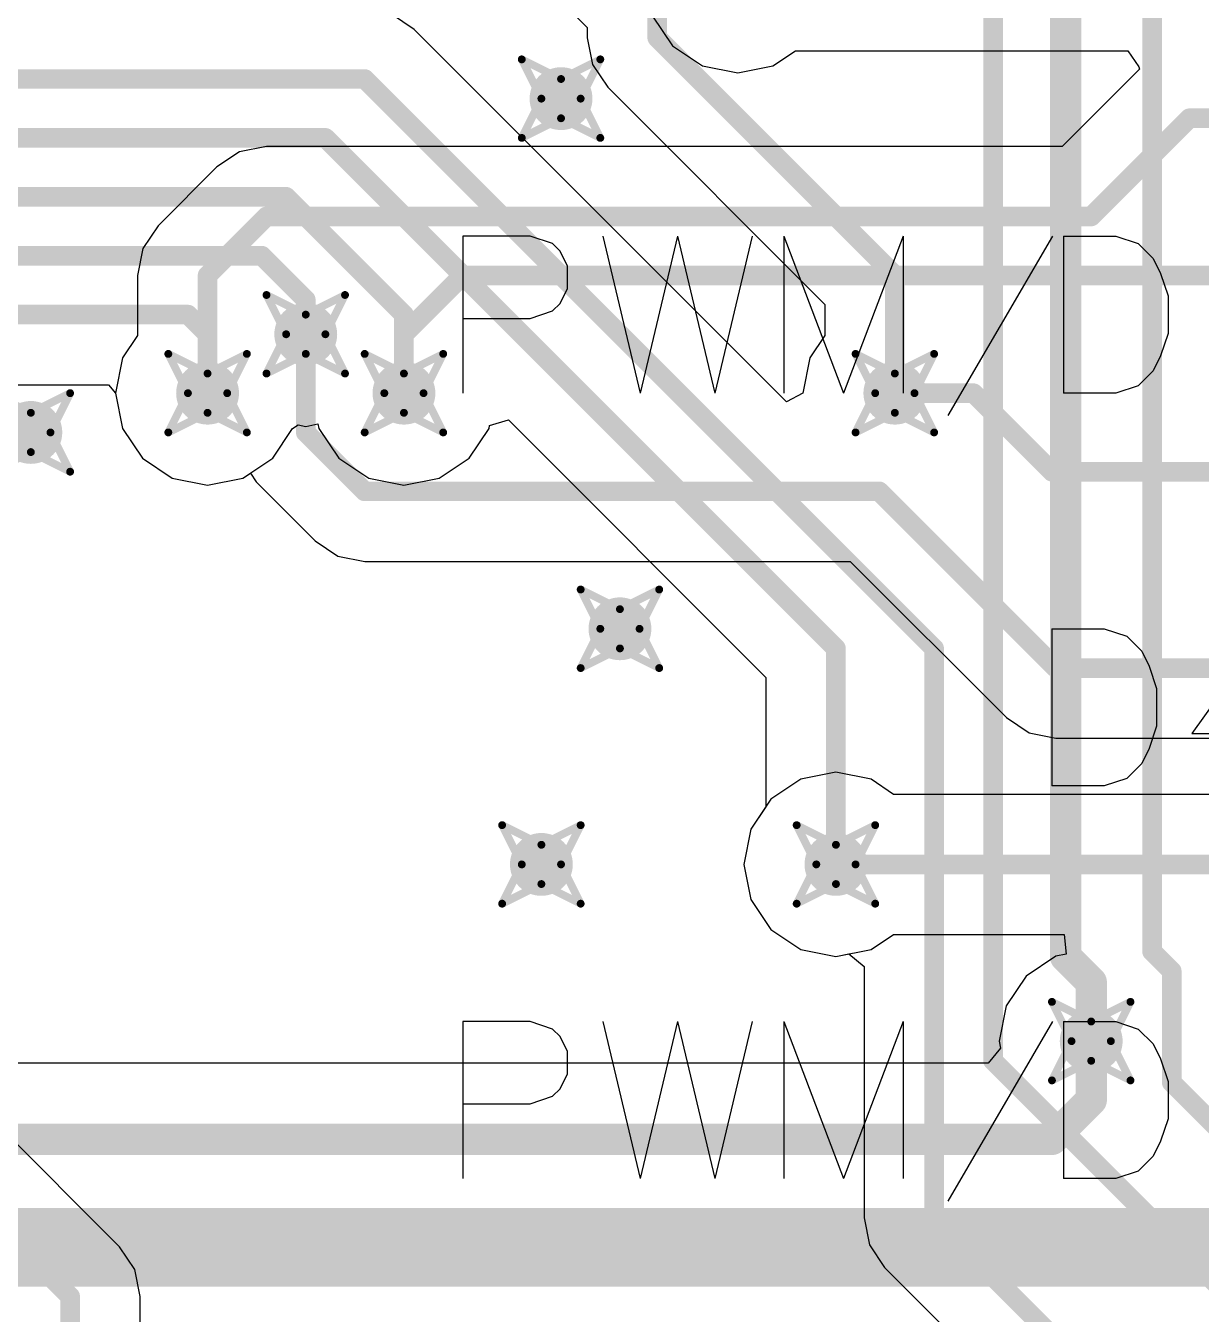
# Model space of a CAD drawing. Header units: millimetres. Extents: x 2.26 to 6.57, y 1.2 to 4.64.
# Drawn here: x 4.417 to 4.7163, y 1.6386 to 1.9667 of the extents above; entities that cross this region are included whole.
import ezdxf

# ---------------------------------------------------------------- set-up
doc = ezdxf.new("R2010")
doc.units = ezdxf.units.MM
doc.header["$MEASUREMENT"] = 0
for name, color, linetype in [('BottomLayer', 5, 'Continuous'), ('DrillDrawing', 1, 'Continuous'), ('MultiLayer', 9, 'Continuous'), ('TopLayer', 1, 'Continuous'), ('TopOverlay', 2, 'Continuous'), ('ViaHoleLayer', 16, 'Continuous')]:
    doc.layers.add(name, color=color, linetype=linetype)

msp = doc.modelspace()

# ---------------------------------------------------------------- linework, layer by layer
at = {"layer": 'BottomLayer'}
for p, q in [((4.46588, 2.06031), (4.55992, 1.96626)), ((4.51588, 1.96577), (4.5101, 1.96963)), ((4.6107, 1.87095), (4.51588, 1.96577)), ((4.55992, 1.96626), (4.55992, 1.96365)), ((4.55992, 1.96365), (4.55992, 1.96365)), ((4.55992, 1.96365), (4.55992, 1.96365)), ((4.55992, 1.96365), (4.56128, 1.95682)), ((4.56128, 1.95682), (4.56515, 1.95103)), ((4.56515, 1.95103), (4.62042, 1.89576)), ((4.62042, 1.89576), (4.62042, 1.88784)), ((4.62042, 1.88784), (4.6166, 1.88212)), ((4.6166, 1.88212), (4.61482, 1.87315)), ((4.27302, 1.87531), (4.43805, 1.87531)), ((4.43805, 1.87531), (4.43982, 1.87315)), ((4.43982, 1.87315), (4.4416, 1.86418)), ((4.61482, 1.87315), (4.6107, 1.87095)), ((4.4416, 1.86418), (4.44669, 1.85657)), ((4.47985, 1.85657), (4.48493, 1.86418)), ((4.48493, 1.86418), (4.4863, 1.86509)), ((4.48493, 1.86418), (4.48493, 1.86418)), ((4.48493, 1.86418), (4.48493, 1.86418)), ((4.4863, 1.86509), (4.48827, 1.8647)), ((4.48827, 1.8647), (4.49138, 1.86532)), ((4.49138, 1.86532), (4.4916, 1.86418)), ((4.4916, 1.86418), (4.49669, 1.85657)), ((4.52985, 1.85657), (4.53493, 1.86418)), ((4.53493, 1.86418), (4.53507, 1.86488)), ((4.53507, 1.86488), (4.53986, 1.86633)), ((4.53986, 1.86633), (4.60542, 1.80076)), ((4.44669, 1.85657), (4.45429, 1.85148)), ((4.47224, 1.85148), (4.47985, 1.85657)), ((4.49669, 1.85657), (4.50429, 1.85148)), ((4.52224, 1.85148), (4.52985, 1.85657)), ((4.45429, 1.85148), (4.46327, 1.8497)), ((4.46327, 1.8497), (4.47224, 1.85148)), ((4.50429, 1.85148), (4.51327, 1.8497)), ((4.51327, 1.8497), (4.52224, 1.85148)), ((4.44088, 1.65577), (4.28088, 1.81577)), ((4.60542, 1.80076), (4.60542, 1.76784)), ((4.60542, 1.76784), (4.6016, 1.76212)), ((4.6016, 1.76212), (4.59982, 1.75315)), ((4.59982, 1.75315), (4.6016, 1.74418)), ((4.6016, 1.74418), (4.60669, 1.73657)), ((4.60669, 1.73657), (4.61429, 1.73148)), ((4.61429, 1.73148), (4.62327, 1.7297)), ((4.62327, 1.7297), (4.62656, 1.73035)), ((4.62656, 1.73035), (4.63042, 1.72718)), ((4.63042, 1.72718), (4.63042, 1.66315)), ((4.63042, 1.66315), (4.63042, 1.66315)), ((4.63042, 1.66315), (4.63042, 1.66315)), ((4.63042, 1.66315), (4.63178, 1.65632)), ((4.44282, 1.65287), (4.44088, 1.65577)), ((4.44088, 1.65577), (4.44088, 1.65577)), ((4.63178, 1.65632), (4.63565, 1.65053)), ((4.44475, 1.64998), (4.44282, 1.65287)), ((4.63565, 1.65053), (4.74565, 1.54053)), ((4.44611, 1.64315), (4.44475, 1.64998)), ((4.44611, 1.57554), (4.44611, 1.64315)), ((4.44611, 1.64315), (4.44611, 1.64315))]:
    msp.add_line(p, q, dxfattribs=at)
for points, const_width in [([(4.68177, 1.72965), (4.68177, 2.26965)], 0.008), ([(4.66327, 1.70315), (4.66327, 2.26265)], 0.005), ([(4.70377, 1.73098), (4.70377, 2.06265)], 0.005), ([(4.57777, 1.96365), (4.57777, 1.97365)], 0.005), ([(4.57777, 1.96365), (4.63827, 1.90315)], 0.005), ([(4.29827, 1.95315), (4.50327, 1.95315)], 0.005), ([(4.50327, 1.95315), (4.64827, 1.80815)], 0.005), ([(4.14327, 1.93815), (4.49327, 1.93815)], 0.005), ([(4.49327, 1.93815), (4.62327, 1.80815)], 0.005), ([(4.13327, 1.92315), (4.48327, 1.92315)], 0.005), ([(4.48327, 1.92315), (4.51327, 1.89315)], 0.005), ([(4.12327, 1.90815), (4.47705, 1.90815)], 0.005), ([(4.47705, 1.90815), (4.48827, 1.89694)], 0.005), ([(4.63827, 1.87315), (4.63827, 1.90315)], 0.005), ([(4.48827, 1.88815), (4.48827, 1.89694)], 0.005), ([(4.11327, 1.89315), (4.45827, 1.89315)], 0.005), ([(4.45827, 1.89315), (4.46327, 1.88815)], 0.005), ([(4.51327, 1.87315), (4.51327, 1.89315)], 0.005), ([(4.46327, 1.87315), (4.46327, 1.88815)], 0.005), ([(4.62327, 1.75315), (4.62327, 1.80815)], 0.005), ([(4.64827, 1.66315), (4.64827, 1.80815)], 0.005), ([(4.26827, 1.80315), (4.42827, 1.64315)], 0.005), ([(4.68177, 1.72965), (4.68827, 1.72315)], 0.008), ([(4.70377, 1.73098), (4.70877, 1.72598)], 0.005), ([(4.68827, 1.70815), (4.68827, 1.72315)], 0.008), ([(4.70877, 1.69765), (4.70877, 1.72598)], 0.005), ([(4.66327, 1.70315), (4.76327, 1.60315)], 0.005), ([(4.70877, 1.69765), (4.75327, 1.65315)], 0.005), ([(4.64827, 1.66315), (4.75827, 1.55315)], 0.005), ([(4.42827, 1.56815), (4.42827, 1.64315)], 0.005)]:
    msp.add_lwpolyline(points, dxfattribs=dict(at, const_width=const_width))
for points, const_width in [([(4.57652, 1.96365, 1), (4.57902, 1.96365, 1)], 0.0025), ([(4.57652, 1.96365, 1), (4.57902, 1.96365, 1)], 0.0025), ([(4.50202, 1.95315, 1), (4.50452, 1.95315, 1)], 0.0025), ([(4.50202, 1.95315, 1), (4.50452, 1.95315, 1)], 0.0025), ([(4.54927, 1.94815, 1), (4.55727, 1.94815, 1)], 0.008), ([(4.49202, 1.93815, 1), (4.49452, 1.93815, 1)], 0.0025), ([(4.49202, 1.93815, 1), (4.49452, 1.93815, 1)], 0.0025), ([(4.48202, 1.92315, 1), (4.48452, 1.92315, 1)], 0.0025), ([(4.48202, 1.92315, 1), (4.48452, 1.92315, 1)], 0.0025), ([(4.4758, 1.90815, 1), (4.4783, 1.90815, 1)], 0.0025), ([(4.4758, 1.90815, 1), (4.4783, 1.90815, 1)], 0.0025), ([(4.63702, 1.90315, 1), (4.63952, 1.90315, 1)], 0.0025), ([(4.63702, 1.90315, 1), (4.63952, 1.90315, 1)], 0.0025), ([(4.48702, 1.89694, 1), (4.48952, 1.89694, 1)], 0.0025), ([(4.48702, 1.89694, 1), (4.48952, 1.89694, 1)], 0.0025), ([(4.45702, 1.89315, 1), (4.45952, 1.89315, 1)], 0.0025), ([(4.45702, 1.89315, 1), (4.45952, 1.89315, 1)], 0.0025), ([(4.48427, 1.88815, 1), (4.49227, 1.88815, 1)], 0.008), ([(4.51202, 1.89315, 1), (4.51452, 1.89315, 1)], 0.0025), ([(4.51202, 1.89315, 1), (4.51452, 1.89315, 1)], 0.0025), ([(4.46202, 1.88815, 1), (4.46452, 1.88815, 1)], 0.0025), ([(4.46202, 1.88815, 1), (4.46452, 1.88815, 1)], 0.0025), ([(4.48702, 1.88815, 1), (4.48952, 1.88815, 1)], 0.0025), ([(4.45927, 1.87315, 1), (4.46727, 1.87315, 1)], 0.008), ([(4.50927, 1.87315, 1), (4.51727, 1.87315, 1)], 0.008), ([(4.63427, 1.87315, 1), (4.64227, 1.87315, 1)], 0.008), ([(4.46202, 1.87315, 1), (4.46452, 1.87315, 1)], 0.0025), ([(4.51202, 1.87315, 1), (4.51452, 1.87315, 1)], 0.0025), ([(4.63702, 1.87315, 1), (4.63952, 1.87315, 1)], 0.0025), ([(4.41427, 1.86315, 1), (4.42227, 1.86315, 1)], 0.008), ([(4.56427, 1.81315, 1), (4.57227, 1.81315, 1)], 0.008), ([(4.62202, 1.80815, 1), (4.62452, 1.80815, 1)], 0.0025), ([(4.62202, 1.80815, 1), (4.62452, 1.80815, 1)], 0.0025), ([(4.64702, 1.80815, 1), (4.64952, 1.80815, 1)], 0.0025), ([(4.64702, 1.80815, 1), (4.64952, 1.80815, 1)], 0.0025), ([(4.54427, 1.75315, 1), (4.55227, 1.75315, 1)], 0.008), ([(4.61927, 1.75315, 1), (4.62727, 1.75315, 1)], 0.008), ([(4.62202, 1.75315, 1), (4.62452, 1.75315, 1)], 0.0025), ([(4.67977, 1.72965, 1), (4.68377, 1.72965, 1)], 0.004), ([(4.67977, 1.72965, 1), (4.68377, 1.72965, 1)], 0.004), ([(4.70252, 1.73098, 1), (4.70502, 1.73098, 1)], 0.0025), ([(4.70252, 1.73098, 1), (4.70502, 1.73098, 1)], 0.0025), ([(4.68627, 1.72315, 1), (4.69027, 1.72315, 1)], 0.004), ([(4.68627, 1.72315, 1), (4.69027, 1.72315, 1)], 0.004), ([(4.70752, 1.72598, 1), (4.71002, 1.72598, 1)], 0.0025), ([(4.70752, 1.72598, 1), (4.71002, 1.72598, 1)], 0.0025), ([(4.68427, 1.70815, 1), (4.69227, 1.70815, 1)], 0.008), ([(4.68627, 1.70815, 1), (4.69027, 1.70815, 1)], 0.004), ([(4.66202, 1.70315, 1), (4.66452, 1.70315, 1)], 0.0025), ([(4.66202, 1.70315, 1), (4.66452, 1.70315, 1)], 0.0025), ([(4.70752, 1.69765, 1), (4.71002, 1.69765, 1)], 0.0025), ([(4.70752, 1.69765, 1), (4.71002, 1.69765, 1)], 0.0025), ([(4.64702, 1.66315, 1), (4.64952, 1.66315, 1)], 0.0025), ([(4.64702, 1.66315, 1), (4.64952, 1.66315, 1)], 0.0025), ([(4.42702, 1.64315, 1), (4.42952, 1.64315, 1)], 0.0025), ([(4.42702, 1.64315, 1), (4.42952, 1.64315, 1)], 0.0025)]:
    msp.add_lwpolyline(points, format="xyb", close=True, dxfattribs=dict(at, const_width=const_width))
at = {"layer": 'DrillDrawing', "const_width": 0.002}
for points in [[(4.54327, 1.95815), (4.55327, 1.95315)], [(4.54327, 1.95815), (4.54827, 1.94815)], [(4.55327, 1.95315), (4.56327, 1.95815)], [(4.55827, 1.94815), (4.56327, 1.95815)], [(4.54327, 1.93815), (4.54827, 1.94815)], [(4.55827, 1.94815), (4.56327, 1.93815)], [(4.54327, 1.93815), (4.55327, 1.94315)], [(4.55327, 1.94315), (4.56327, 1.93815)], [(4.47827, 1.89815), (4.48827, 1.89315)], [(4.47827, 1.89815), (4.48327, 1.88815)], [(4.48827, 1.89315), (4.49827, 1.89815)], [(4.49327, 1.88815), (4.49827, 1.89815)], [(4.47827, 1.87815), (4.48327, 1.88815)], [(4.49327, 1.88815), (4.49827, 1.87815)], [(4.45327, 1.88315), (4.46327, 1.87815)], [(4.45327, 1.88315), (4.45827, 1.87315)], [(4.46327, 1.87815), (4.47327, 1.88315)], [(4.46827, 1.87315), (4.47327, 1.88315)], [(4.47827, 1.87815), (4.48827, 1.88315)], [(4.48827, 1.88315), (4.49827, 1.87815)], [(4.50327, 1.88315), (4.51327, 1.87815)], [(4.50327, 1.88315), (4.50827, 1.87315)], [(4.51327, 1.87815), (4.52327, 1.88315)], [(4.51827, 1.87315), (4.52327, 1.88315)], [(4.62827, 1.88315), (4.63827, 1.87815)], [(4.62827, 1.88315), (4.63327, 1.87315)], [(4.63827, 1.87815), (4.64827, 1.88315)], [(4.64327, 1.87315), (4.64827, 1.88315)], [(4.40827, 1.87315), (4.41827, 1.86815)], [(4.41827, 1.86815), (4.42827, 1.87315)], [(4.42327, 1.86315), (4.42827, 1.87315)], [(4.45327, 1.86315), (4.45827, 1.87315)], [(4.46827, 1.87315), (4.47327, 1.86315)], [(4.50327, 1.86315), (4.50827, 1.87315)], [(4.51827, 1.87315), (4.52327, 1.86315)], [(4.62827, 1.86315), (4.63327, 1.87315)], [(4.64327, 1.87315), (4.64827, 1.86315)], [(4.45327, 1.86315), (4.46327, 1.86815)], [(4.46327, 1.86815), (4.47327, 1.86315)], [(4.50327, 1.86315), (4.51327, 1.86815)], [(4.51327, 1.86815), (4.52327, 1.86315)], [(4.62827, 1.86315), (4.63827, 1.86815)], [(4.63827, 1.86815), (4.64827, 1.86315)], [(4.42327, 1.86315), (4.42827, 1.85315)], [(4.40827, 1.85315), (4.41827, 1.85815)], [(4.41827, 1.85815), (4.42827, 1.85315)], [(4.55827, 1.82315), (4.56827, 1.81815)], [(4.55827, 1.82315), (4.56327, 1.81315)], [(4.56827, 1.81815), (4.57827, 1.82315)], [(4.57327, 1.81315), (4.57827, 1.82315)], [(4.55827, 1.80315), (4.56327, 1.81315)], [(4.57327, 1.81315), (4.57827, 1.80315)], [(4.55827, 1.80315), (4.56827, 1.80815)], [(4.56827, 1.80815), (4.57827, 1.80315)], [(4.53827, 1.76315), (4.54827, 1.75815)], [(4.53827, 1.76315), (4.54327, 1.75315)], [(4.54827, 1.75815), (4.55827, 1.76315)], [(4.55327, 1.75315), (4.55827, 1.76315)], [(4.61327, 1.76315), (4.62327, 1.75815)], [(4.61327, 1.76315), (4.61827, 1.75315)], [(4.62327, 1.75815), (4.63327, 1.76315)], [(4.62827, 1.75315), (4.63327, 1.76315)], [(4.53827, 1.74315), (4.54327, 1.75315)], [(4.55327, 1.75315), (4.55827, 1.74315)], [(4.61327, 1.74315), (4.61827, 1.75315)], [(4.62827, 1.75315), (4.63327, 1.74315)], [(4.53827, 1.74315), (4.54827, 1.74815)], [(4.54827, 1.74815), (4.55827, 1.74315)], [(4.61327, 1.74315), (4.62327, 1.74815)], [(4.62327, 1.74815), (4.63327, 1.74315)], [(4.67827, 1.71815), (4.68827, 1.71315)], [(4.67827, 1.71815), (4.68327, 1.70815)], [(4.68827, 1.71315), (4.69827, 1.71815)], [(4.69327, 1.70815), (4.69827, 1.71815)], [(4.67827, 1.69815), (4.68327, 1.70815)], [(4.69327, 1.70815), (4.69827, 1.69815)], [(4.67827, 1.69815), (4.68827, 1.70315)], [(4.68827, 1.70315), (4.69827, 1.69815)]]:
    msp.add_lwpolyline(points, dxfattribs=at)
at = {"layer": 'DrillDrawing', "const_width": 0.001}
for points in [[(4.54277, 1.95815, 1), (4.54377, 1.95815, 1)], [(4.54277, 1.95815, 1), (4.54377, 1.95815, 1)], [(4.56277, 1.95815, 1), (4.56377, 1.95815, 1)], [(4.56277, 1.95815, 1), (4.56377, 1.95815, 1)], [(4.55277, 1.95315, 1), (4.55377, 1.95315, 1)], [(4.55277, 1.95315, 1), (4.55377, 1.95315, 1)], [(4.54777, 1.94815, 1), (4.54877, 1.94815, 1)], [(4.54777, 1.94815, 1), (4.54877, 1.94815, 1)], [(4.55777, 1.94815, 1), (4.55877, 1.94815, 1)], [(4.55777, 1.94815, 1), (4.55877, 1.94815, 1)], [(4.55277, 1.94315, 1), (4.55377, 1.94315, 1)], [(4.55277, 1.94315, 1), (4.55377, 1.94315, 1)], [(4.54277, 1.93815, 1), (4.54377, 1.93815, 1)], [(4.54277, 1.93815, 1), (4.54377, 1.93815, 1)], [(4.56277, 1.93815, 1), (4.56377, 1.93815, 1)], [(4.56277, 1.93815, 1), (4.56377, 1.93815, 1)], [(4.47777, 1.89815, 1), (4.47877, 1.89815, 1)], [(4.47777, 1.89815, 1), (4.47877, 1.89815, 1)], [(4.49777, 1.89815, 1), (4.49877, 1.89815, 1)], [(4.49777, 1.89815, 1), (4.49877, 1.89815, 1)], [(4.48777, 1.89315, 1), (4.48877, 1.89315, 1)], [(4.48777, 1.89315, 1), (4.48877, 1.89315, 1)], [(4.48277, 1.88815, 1), (4.48377, 1.88815, 1)], [(4.48277, 1.88815, 1), (4.48377, 1.88815, 1)], [(4.49277, 1.88815, 1), (4.49377, 1.88815, 1)], [(4.49277, 1.88815, 1), (4.49377, 1.88815, 1)], [(4.45277, 1.88315, 1), (4.45377, 1.88315, 1)], [(4.45277, 1.88315, 1), (4.45377, 1.88315, 1)], [(4.47277, 1.88315, 1), (4.47377, 1.88315, 1)], [(4.47277, 1.88315, 1), (4.47377, 1.88315, 1)], [(4.48777, 1.88315, 1), (4.48877, 1.88315, 1)], [(4.48777, 1.88315, 1), (4.48877, 1.88315, 1)], [(4.50277, 1.88315, 1), (4.50377, 1.88315, 1)], [(4.50277, 1.88315, 1), (4.50377, 1.88315, 1)], [(4.52277, 1.88315, 1), (4.52377, 1.88315, 1)], [(4.52277, 1.88315, 1), (4.52377, 1.88315, 1)], [(4.62777, 1.88315, 1), (4.62877, 1.88315, 1)], [(4.62777, 1.88315, 1), (4.62877, 1.88315, 1)], [(4.64777, 1.88315, 1), (4.64877, 1.88315, 1)], [(4.64777, 1.88315, 1), (4.64877, 1.88315, 1)], [(4.46277, 1.87815, 1), (4.46377, 1.87815, 1)], [(4.46277, 1.87815, 1), (4.46377, 1.87815, 1)], [(4.47777, 1.87815, 1), (4.47877, 1.87815, 1)], [(4.47777, 1.87815, 1), (4.47877, 1.87815, 1)], [(4.49777, 1.87815, 1), (4.49877, 1.87815, 1)], [(4.49777, 1.87815, 1), (4.49877, 1.87815, 1)], [(4.51277, 1.87815, 1), (4.51377, 1.87815, 1)], [(4.51277, 1.87815, 1), (4.51377, 1.87815, 1)], [(4.63777, 1.87815, 1), (4.63877, 1.87815, 1)], [(4.63777, 1.87815, 1), (4.63877, 1.87815, 1)], [(4.42777, 1.87315, 1), (4.42877, 1.87315, 1)], [(4.42777, 1.87315, 1), (4.42877, 1.87315, 1)], [(4.45777, 1.87315, 1), (4.45877, 1.87315, 1)], [(4.45777, 1.87315, 1), (4.45877, 1.87315, 1)], [(4.46777, 1.87315, 1), (4.46877, 1.87315, 1)], [(4.46777, 1.87315, 1), (4.46877, 1.87315, 1)], [(4.50777, 1.87315, 1), (4.50877, 1.87315, 1)], [(4.50777, 1.87315, 1), (4.50877, 1.87315, 1)], [(4.51777, 1.87315, 1), (4.51877, 1.87315, 1)], [(4.51777, 1.87315, 1), (4.51877, 1.87315, 1)], [(4.63277, 1.87315, 1), (4.63377, 1.87315, 1)], [(4.63277, 1.87315, 1), (4.63377, 1.87315, 1)], [(4.64277, 1.87315, 1), (4.64377, 1.87315, 1)], [(4.64277, 1.87315, 1), (4.64377, 1.87315, 1)], [(4.41777, 1.86815, 1), (4.41877, 1.86815, 1)], [(4.41777, 1.86815, 1), (4.41877, 1.86815, 1)], [(4.46277, 1.86815, 1), (4.46377, 1.86815, 1)], [(4.46277, 1.86815, 1), (4.46377, 1.86815, 1)], [(4.51277, 1.86815, 1), (4.51377, 1.86815, 1)], [(4.51277, 1.86815, 1), (4.51377, 1.86815, 1)], [(4.63777, 1.86815, 1), (4.63877, 1.86815, 1)], [(4.63777, 1.86815, 1), (4.63877, 1.86815, 1)], [(4.42277, 1.86315, 1), (4.42377, 1.86315, 1)], [(4.42277, 1.86315, 1), (4.42377, 1.86315, 1)], [(4.45277, 1.86315, 1), (4.45377, 1.86315, 1)], [(4.45277, 1.86315, 1), (4.45377, 1.86315, 1)], [(4.47277, 1.86315, 1), (4.47377, 1.86315, 1)], [(4.47277, 1.86315, 1), (4.47377, 1.86315, 1)], [(4.50277, 1.86315, 1), (4.50377, 1.86315, 1)], [(4.50277, 1.86315, 1), (4.50377, 1.86315, 1)], [(4.52277, 1.86315, 1), (4.52377, 1.86315, 1)], [(4.52277, 1.86315, 1), (4.52377, 1.86315, 1)], [(4.62777, 1.86315, 1), (4.62877, 1.86315, 1)], [(4.62777, 1.86315, 1), (4.62877, 1.86315, 1)], [(4.64777, 1.86315, 1), (4.64877, 1.86315, 1)], [(4.64777, 1.86315, 1), (4.64877, 1.86315, 1)], [(4.41777, 1.85815, 1), (4.41877, 1.85815, 1)], [(4.41777, 1.85815, 1), (4.41877, 1.85815, 1)], [(4.42777, 1.85315, 1), (4.42877, 1.85315, 1)], [(4.42777, 1.85315, 1), (4.42877, 1.85315, 1)], [(4.55777, 1.82315, 1), (4.55877, 1.82315, 1)], [(4.55777, 1.82315, 1), (4.55877, 1.82315, 1)], [(4.57777, 1.82315, 1), (4.57877, 1.82315, 1)], [(4.57777, 1.82315, 1), (4.57877, 1.82315, 1)], [(4.56777, 1.81815, 1), (4.56877, 1.81815, 1)], [(4.56777, 1.81815, 1), (4.56877, 1.81815, 1)], [(4.56277, 1.81315, 1), (4.56377, 1.81315, 1)], [(4.56277, 1.81315, 1), (4.56377, 1.81315, 1)], [(4.57277, 1.81315, 1), (4.57377, 1.81315, 1)], [(4.57277, 1.81315, 1), (4.57377, 1.81315, 1)], [(4.56777, 1.80815, 1), (4.56877, 1.80815, 1)], [(4.56777, 1.80815, 1), (4.56877, 1.80815, 1)], [(4.55777, 1.80315, 1), (4.55877, 1.80315, 1)], [(4.55777, 1.80315, 1), (4.55877, 1.80315, 1)], [(4.57777, 1.80315, 1), (4.57877, 1.80315, 1)], [(4.57777, 1.80315, 1), (4.57877, 1.80315, 1)], [(4.53777, 1.76315, 1), (4.53877, 1.76315, 1)], [(4.53777, 1.76315, 1), (4.53877, 1.76315, 1)], [(4.55777, 1.76315, 1), (4.55877, 1.76315, 1)], [(4.55777, 1.76315, 1), (4.55877, 1.76315, 1)], [(4.61277, 1.76315, 1), (4.61377, 1.76315, 1)], [(4.61277, 1.76315, 1), (4.61377, 1.76315, 1)], [(4.63277, 1.76315, 1), (4.63377, 1.76315, 1)], [(4.63277, 1.76315, 1), (4.63377, 1.76315, 1)], [(4.54777, 1.75815, 1), (4.54877, 1.75815, 1)], [(4.54777, 1.75815, 1), (4.54877, 1.75815, 1)], [(4.62277, 1.75815, 1), (4.62377, 1.75815, 1)], [(4.62277, 1.75815, 1), (4.62377, 1.75815, 1)], [(4.54277, 1.75315, 1), (4.54377, 1.75315, 1)], [(4.54277, 1.75315, 1), (4.54377, 1.75315, 1)], [(4.55277, 1.75315, 1), (4.55377, 1.75315, 1)], [(4.55277, 1.75315, 1), (4.55377, 1.75315, 1)], [(4.61777, 1.75315, 1), (4.61877, 1.75315, 1)], [(4.61777, 1.75315, 1), (4.61877, 1.75315, 1)], [(4.62777, 1.75315, 1), (4.62877, 1.75315, 1)], [(4.62777, 1.75315, 1), (4.62877, 1.75315, 1)], [(4.54777, 1.74815, 1), (4.54877, 1.74815, 1)], [(4.54777, 1.74815, 1), (4.54877, 1.74815, 1)], [(4.62277, 1.74815, 1), (4.62377, 1.74815, 1)], [(4.62277, 1.74815, 1), (4.62377, 1.74815, 1)], [(4.53777, 1.74315, 1), (4.53877, 1.74315, 1)], [(4.53777, 1.74315, 1), (4.53877, 1.74315, 1)], [(4.55777, 1.74315, 1), (4.55877, 1.74315, 1)], [(4.55777, 1.74315, 1), (4.55877, 1.74315, 1)], [(4.61277, 1.74315, 1), (4.61377, 1.74315, 1)], [(4.61277, 1.74315, 1), (4.61377, 1.74315, 1)], [(4.63277, 1.74315, 1), (4.63377, 1.74315, 1)], [(4.63277, 1.74315, 1), (4.63377, 1.74315, 1)], [(4.67777, 1.71815, 1), (4.67877, 1.71815, 1)], [(4.67777, 1.71815, 1), (4.67877, 1.71815, 1)], [(4.69777, 1.71815, 1), (4.69877, 1.71815, 1)], [(4.69777, 1.71815, 1), (4.69877, 1.71815, 1)], [(4.68777, 1.71315, 1), (4.68877, 1.71315, 1)], [(4.68777, 1.71315, 1), (4.68877, 1.71315, 1)], [(4.68277, 1.70815, 1), (4.68377, 1.70815, 1)], [(4.68277, 1.70815, 1), (4.68377, 1.70815, 1)], [(4.69277, 1.70815, 1), (4.69377, 1.70815, 1)], [(4.69277, 1.70815, 1), (4.69377, 1.70815, 1)], [(4.68777, 1.70315, 1), (4.68877, 1.70315, 1)], [(4.68777, 1.70315, 1), (4.68877, 1.70315, 1)], [(4.67777, 1.69815, 1), (4.67877, 1.69815, 1)], [(4.67777, 1.69815, 1), (4.67877, 1.69815, 1)], [(4.69777, 1.69815, 1), (4.69877, 1.69815, 1)], [(4.69777, 1.69815, 1), (4.69877, 1.69815, 1)]]:
    msp.add_lwpolyline(points, format="xyb", close=True, dxfattribs=at)
at = {"layer": 'MultiLayer', "const_width": 0.008}
for points in [[(4.54927, 1.94815, 1), (4.55727, 1.94815, 1)], [(4.48427, 1.88815, 1), (4.49227, 1.88815, 1)], [(4.45927, 1.87315, 1), (4.46727, 1.87315, 1)], [(4.50927, 1.87315, 1), (4.51727, 1.87315, 1)], [(4.63427, 1.87315, 1), (4.64227, 1.87315, 1)], [(4.41427, 1.86315, 1), (4.42227, 1.86315, 1)], [(4.56427, 1.81315, 1), (4.57227, 1.81315, 1)], [(4.54427, 1.75315, 1), (4.55227, 1.75315, 1)], [(4.61927, 1.75315, 1), (4.62727, 1.75315, 1)], [(4.68427, 1.70815, 1), (4.69227, 1.70815, 1)]]:
    msp.add_lwpolyline(points, format="xyb", close=True, dxfattribs=at)
at = {"layer": 'TopLayer'}
for p, q in [((4.5766, 1.96918), (4.58169, 1.96157)), ((4.58169, 1.96157), (4.58929, 1.95648)), ((4.60724, 1.95648), (4.61296, 1.96031)), ((4.61296, 1.96031), (4.69762, 1.96031)), ((4.69762, 1.96031), (4.70036, 1.95621)), ((4.58929, 1.95648), (4.59827, 1.9547)), ((4.59827, 1.9547), (4.60724, 1.95648)), ((4.70057, 1.95569), (4.68088, 1.93599)), ((4.70036, 1.95621), (4.70057, 1.95569)), ((4.47827, 1.93599), (4.47144, 1.93463)), ((4.68088, 1.93599), (4.47827, 1.93599)), ((4.47144, 1.93463), (4.46565, 1.93077)), ((4.46565, 1.93077), (4.45065, 1.91577)), ((4.45065, 1.91577), (4.44678, 1.90998)), ((4.44678, 1.90998), (4.44542, 1.90315)), ((4.44542, 1.90315), (4.44542, 1.88784)), ((4.44542, 1.88784), (4.4416, 1.88212)), ((4.4416, 1.88212), (4.43982, 1.87315)), ((4.43982, 1.87315), (4.4416, 1.86418)), ((4.4416, 1.86418), (4.44669, 1.85657)), ((4.44669, 1.85657), (4.45429, 1.85148)), ((4.45429, 1.85148), (4.46327, 1.8497)), ((4.46327, 1.8497), (4.47224, 1.85148)), ((4.47224, 1.85148), (4.47416, 1.85277)), ((4.47416, 1.85277), (4.47565, 1.85053)), ((4.47565, 1.85053), (4.49065, 1.83553)), ((4.49065, 1.83553), (4.49644, 1.83167)), ((4.49644, 1.83167), (4.50327, 1.83031)), ((4.50327, 1.83031), (4.62689, 1.83031)), ((4.62689, 1.83031), (4.66666, 1.79053)), ((4.66666, 1.79053), (4.67245, 1.78666)), ((4.67245, 1.78666), (4.67928, 1.78531)), ((4.67928, 1.78531), (4.76216, 1.78531)), ((4.62327, 1.7766), (4.61429, 1.77482)), ((4.63224, 1.77482), (4.62327, 1.7766)), ((4.61429, 1.77482), (4.60669, 1.76973)), ((4.63796, 1.77099), (4.63224, 1.77482)), ((4.60669, 1.76973), (4.6016, 1.76212)), ((4.75827, 1.77099), (4.63796, 1.77099)), ((4.6016, 1.76212), (4.59982, 1.75315)), ((4.59982, 1.75315), (4.6016, 1.74418)), ((4.6016, 1.74418), (4.60669, 1.73657)), ((4.60669, 1.73657), (4.61429, 1.73148)), ((4.63224, 1.73148), (4.63796, 1.73531)), ((4.63796, 1.73531), (4.6814, 1.73531)), ((4.6814, 1.73531), (4.68189, 1.73033)), ((4.61429, 1.73148), (4.62327, 1.7297)), ((4.62327, 1.7297), (4.63224, 1.73148)), ((4.67929, 1.72982), (4.67169, 1.72473)), ((4.68189, 1.73033), (4.67929, 1.72982)), ((4.67169, 1.72473), (4.6666, 1.71712)), ((4.6666, 1.71712), (4.66482, 1.70815)), ((4.66517, 1.70639), (4.662, 1.70252)), ((4.66482, 1.70815), (4.66517, 1.70639)), ((4.662, 1.70252), (4.30827, 1.70252))]:
    msp.add_line(p, q, dxfattribs=at)
for points, const_width in [([(4.54927, 1.94815, 1), (4.55727, 1.94815, 1)], 0.008), ([(4.71202, 1.94315, 1), (4.71452, 1.94315, 1)], 0.0025), ([(4.71202, 1.94315, 1), (4.71452, 1.94315, 1)], 0.0025), ([(4.47702, 1.91815, 1), (4.47952, 1.91815, 1)], 0.0025), ([(4.47702, 1.91815, 1), (4.47952, 1.91815, 1)], 0.0025), ([(4.68702, 1.91815, 1), (4.68952, 1.91815, 1)], 0.0025), ([(4.68702, 1.91815, 1), (4.68952, 1.91815, 1)], 0.0025), ([(4.46202, 1.90315, 1), (4.46452, 1.90315, 1)], 0.0025), ([(4.46202, 1.90315, 1), (4.46452, 1.90315, 1)], 0.0025), ([(4.52702, 1.90315, 1), (4.52952, 1.90315, 1)], 0.0025), ([(4.52702, 1.90315, 1), (4.52952, 1.90315, 1)], 0.0025), ([(4.48427, 1.88815, 1), (4.49227, 1.88815, 1)], 0.008), ([(4.48702, 1.88815, 1), (4.48952, 1.88815, 1)], 0.0025), ([(4.51202, 1.88815, 1), (4.51452, 1.88815, 1)], 0.0025), ([(4.51202, 1.88815, 1), (4.51452, 1.88815, 1)], 0.0025), ([(4.45927, 1.87315, 1), (4.46727, 1.87315, 1)], 0.008), ([(4.50927, 1.87315, 1), (4.51727, 1.87315, 1)], 0.008), ([(4.63427, 1.87315, 1), (4.64227, 1.87315, 1)], 0.008), ([(4.46202, 1.87315, 1), (4.46452, 1.87315, 1)], 0.0025), ([(4.51202, 1.87315, 1), (4.51452, 1.87315, 1)], 0.0025), ([(4.63702, 1.87315, 1), (4.63952, 1.87315, 1)], 0.0025), ([(4.65702, 1.87315, 1), (4.65952, 1.87315, 1)], 0.0025), ([(4.65702, 1.87315, 1), (4.65952, 1.87315, 1)], 0.0025), ([(4.41427, 1.86315, 1), (4.42227, 1.86315, 1)], 0.008), ([(4.48702, 1.86315, 1), (4.48952, 1.86315, 1)], 0.0025), ([(4.48702, 1.86315, 1), (4.48952, 1.86315, 1)], 0.0025), ([(4.67702, 1.85315, 1), (4.67952, 1.85315, 1)], 0.0025), ([(4.67702, 1.85315, 1), (4.67952, 1.85315, 1)], 0.0025), ([(4.50202, 1.84815, 1), (4.50452, 1.84815, 1)], 0.0025), ([(4.50202, 1.84815, 1), (4.50452, 1.84815, 1)], 0.0025), ([(4.63303, 1.84815, 1), (4.63553, 1.84815, 1)], 0.0025), ([(4.63303, 1.84815, 1), (4.63553, 1.84815, 1)], 0.0025), ([(4.56427, 1.81315, 1), (4.57227, 1.81315, 1)], 0.008), ([(4.67803, 1.80315, 1), (4.68053, 1.80315, 1)], 0.0025), ([(4.67803, 1.80315, 1), (4.68053, 1.80315, 1)], 0.0025), ([(4.54427, 1.75315, 1), (4.55227, 1.75315, 1)], 0.008), ([(4.61927, 1.75315, 1), (4.62727, 1.75315, 1)], 0.008), ([(4.62202, 1.75315, 1), (4.62452, 1.75315, 1)], 0.0025), ([(4.68427, 1.70815, 1), (4.69227, 1.70815, 1)], 0.008), ([(4.68627, 1.70815, 1), (4.69027, 1.70815, 1)], 0.004), ([(4.68627, 1.69315, 1), (4.69027, 1.69315, 1)], 0.004), ([(4.68627, 1.69315, 1), (4.69027, 1.69315, 1)], 0.004), ([(4.67627, 1.68315, 1), (4.68027, 1.68315, 1)], 0.004), ([(4.67627, 1.68315, 1), (4.68027, 1.68315, 1)], 0.004)]:
    msp.add_lwpolyline(points, format="xyb", close=True, dxfattribs=dict(at, const_width=const_width))
for points, const_width in [([(4.68827, 1.91815), (4.71327, 1.94315)], 0.005), ([(4.71327, 1.94315), (4.72827, 1.94315)], 0.005), ([(4.46327, 1.90315), (4.47827, 1.91815)], 0.005), ([(4.47827, 1.91815), (4.68827, 1.91815)], 0.005), ([(4.46327, 1.87315), (4.46327, 1.90315)], 0.005), ([(4.51327, 1.88815), (4.52827, 1.90315)], 0.005), ([(4.52827, 1.90315), (4.80827, 1.90315)], 0.005), ([(4.48827, 1.86315), (4.48827, 1.88815)], 0.005), ([(4.51327, 1.87315), (4.51327, 1.88815)], 0.005), ([(4.63827, 1.87315), (4.65827, 1.87315)], 0.005), ([(4.65827, 1.87315), (4.67827, 1.85315)], 0.005), ([(4.48827, 1.86315), (4.50327, 1.84815)], 0.005), ([(4.67827, 1.85315), (5.09827, 1.85315)], 0.005), ([(4.50327, 1.84815), (4.63428, 1.84815)], 0.005), ([(4.63428, 1.84815), (4.67928, 1.80315)], 0.005), ([(4.67928, 1.80315), (4.80827, 1.80315)], 0.005), ([(4.62327, 1.75315), (4.75827, 1.75315)], 0.005), ([(4.68827, 1.69315), (4.68827, 1.70815)], 0.008), ([(4.67827, 1.68315), (4.68827, 1.69315)], 0.008), ([(4.30827, 1.68315), (4.67827, 1.68315)], 0.008), ([(4.33077, 1.65565), (5.10077, 1.65565)], 0.02)]:
    msp.add_lwpolyline(points, dxfattribs=dict(at, const_width=const_width))
at = {"layer": 'TopOverlay'}
for p, q in [((4.54541, 1.91314), (4.52827, 1.91314)), ((4.52827, 1.91314), (4.52827, 1.87315)), ((4.55112, 1.91124), (4.54541, 1.91314)), ((4.56388, 1.91314), (4.5734, 1.87315)), ((4.58292, 1.91314), (4.5734, 1.87315)), ((4.58292, 1.91314), (4.59244, 1.87315)), ((4.60197, 1.91314), (4.59244, 1.87315)), ((4.60996, 1.91314), (4.60996, 1.87315)), ((4.60996, 1.91314), (4.6252, 1.87315)), ((4.64043, 1.91314), (4.6252, 1.87315)), ((4.64043, 1.91314), (4.64043, 1.87315)), ((4.65186, 1.86744), (4.67852, 1.91314)), ((4.68119, 1.91314), (4.68119, 1.87315)), ((4.68119, 1.91314), (4.69452, 1.91314)), ((4.69452, 1.91314), (4.70023, 1.91124)), ((4.55302, 1.90933), (4.55112, 1.91124)), ((4.70023, 1.91124), (4.70404, 1.90743)), ((4.55493, 1.90552), (4.55302, 1.90933)), ((4.70404, 1.90743), (4.70594, 1.90362)), ((4.55493, 1.89981), (4.55493, 1.90552)), ((4.70594, 1.90362), (4.70785, 1.89791)), ((4.55302, 1.896), (4.55493, 1.89981)), ((4.70785, 1.89791), (4.70785, 1.88838)), ((4.54541, 1.89219), (4.55112, 1.8941)), ((4.55112, 1.8941), (4.55302, 1.896)), ((4.52827, 1.89219), (4.54541, 1.89219)), ((4.70785, 1.88838), (4.70594, 1.88267)), ((4.70594, 1.88267), (4.70404, 1.87886)), ((4.70404, 1.87886), (4.70023, 1.87505)), ((4.70023, 1.87505), (4.69452, 1.87315)), ((4.69452, 1.87315), (4.68119, 1.87315)), ((4.67827, 1.81314), (4.67827, 1.77315)), ((4.67827, 1.81314), (4.6916, 1.81314)), ((4.6916, 1.81314), (4.69731, 1.81124)), ((4.69731, 1.81124), (4.70112, 1.80743)), ((4.73292, 1.81314), (4.71388, 1.78648)), ((4.70112, 1.80743), (4.70302, 1.80362)), ((4.70302, 1.80362), (4.70493, 1.79791)), ((4.70493, 1.79791), (4.70493, 1.78838)), ((4.70493, 1.78838), (4.70302, 1.78267)), ((4.71388, 1.78648), (4.74244, 1.78648)), ((4.70302, 1.78267), (4.70112, 1.77886)), ((4.70112, 1.77886), (4.69731, 1.77505)), ((4.69731, 1.77505), (4.6916, 1.77315)), ((4.6916, 1.77315), (4.67827, 1.77315)), ((4.54541, 1.71314), (4.52827, 1.71314)), ((4.52827, 1.71314), (4.52827, 1.67315)), ((4.55112, 1.71124), (4.54541, 1.71314)), ((4.56388, 1.71314), (4.5734, 1.67315)), ((4.58292, 1.71314), (4.5734, 1.67315)), ((4.58292, 1.71314), (4.59244, 1.67315)), ((4.60197, 1.71314), (4.59244, 1.67315)), ((4.60996, 1.71314), (4.60996, 1.67315)), ((4.60996, 1.71314), (4.6252, 1.67315)), ((4.64043, 1.71314), (4.6252, 1.67315)), ((4.64043, 1.71314), (4.64043, 1.67315)), ((4.65186, 1.66744), (4.67852, 1.71314)), ((4.68119, 1.71314), (4.68119, 1.67315)), ((4.68119, 1.71314), (4.69452, 1.71314)), ((4.69452, 1.71314), (4.70023, 1.71124)), ((4.55302, 1.70933), (4.55112, 1.71124)), ((4.70023, 1.71124), (4.70404, 1.70743)), ((4.55493, 1.70552), (4.55302, 1.70933)), ((4.70404, 1.70743), (4.70594, 1.70362)), ((4.55493, 1.69981), (4.55493, 1.70552)), ((4.70594, 1.70362), (4.70785, 1.69791)), ((4.55302, 1.696), (4.55493, 1.69981)), ((4.70785, 1.69791), (4.70785, 1.68838)), ((4.54541, 1.69219), (4.55112, 1.6941)), ((4.55112, 1.6941), (4.55302, 1.696)), ((4.52827, 1.69219), (4.54541, 1.69219)), ((4.70785, 1.68838), (4.70594, 1.68267)), ((4.70594, 1.68267), (4.70404, 1.67886)), ((4.70404, 1.67886), (4.70023, 1.67505)), ((4.70023, 1.67505), (4.69452, 1.67315)), ((4.69452, 1.67315), (4.68119, 1.67315))]:
    msp.add_line(p, q, dxfattribs=at)
at = {"layer": 'ViaHoleLayer', "const_width": 0.004}
for points in [[(4.55127, 1.94815, 1), (4.55527, 1.94815, 1)], [(4.48627, 1.88815, 1), (4.49027, 1.88815, 1)], [(4.46127, 1.87315, 1), (4.46527, 1.87315, 1)], [(4.51127, 1.87315, 1), (4.51527, 1.87315, 1)], [(4.63627, 1.87315, 1), (4.64027, 1.87315, 1)], [(4.41627, 1.86315, 1), (4.42027, 1.86315, 1)], [(4.56627, 1.81315, 1), (4.57027, 1.81315, 1)], [(4.54627, 1.75315, 1), (4.55027, 1.75315, 1)], [(4.62127, 1.75315, 1), (4.62527, 1.75315, 1)], [(4.68627, 1.70815, 1), (4.69027, 1.70815, 1)]]:
    msp.add_lwpolyline(points, format="xyb", close=True, dxfattribs=at)

doc.saveas('drawing.dxf')
